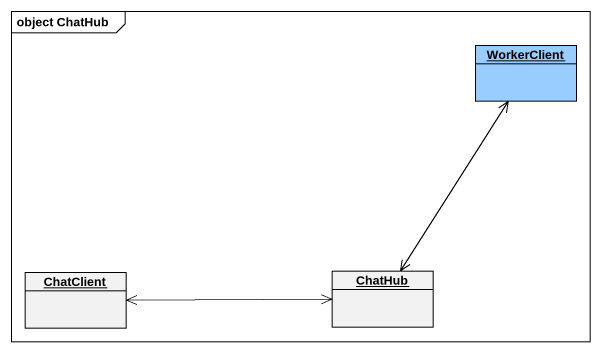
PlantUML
@startuml
mainframe object ChatHub
hide circle
hide empty members
object WorkerClient #99CCFF
object ChatClient
object ChatHub
ChatClient <-right-> ChatHub
ChatHub <-up-> WorkerClient
@enduml
